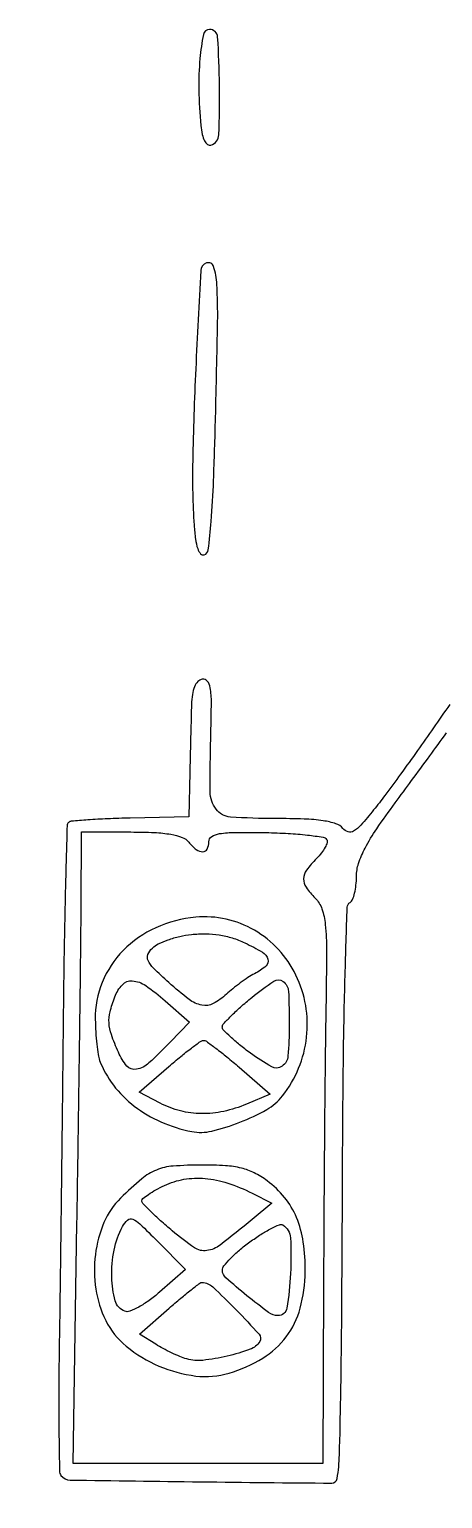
# Model space of a CAD drawing. Header units: millimetres. Extents: x 2712 to 3553, y 1367 to 1961.
# Drawn here: x 3071.04 to 3079.82, y 1882.25 to 1913.42 of the extents above; entities that cross this region are included whole.
import ezdxf

# ---------------------------------------------------------------- set-up
doc = ezdxf.new("R2010")
doc.units = ezdxf.units.MM

msp = doc.modelspace()

# ---------------------------------------------------------------- linework, layer by layer
for points in [[(3074.681, 1911.384, 0.02953), (3074.711, 1911.195, 0.065355), (3074.76, 1911.057, 0.10971), (3074.824, 1910.981, 0.249959), (3074.895, 1910.969, 0.312011), (3075.061, 1911.189, 0.012935), (3075.076, 1912.229, 0.012667), (3075.037, 1913.263, 0.396088), (3074.867, 1913.424, 0.358625), (3074.733, 1913.314, 0.025721), (3074.661, 1912.805, 0.027794), (3074.637, 1912.141, 0.018793)], [(3074.537, 1902.904, 0.016611), (3074.566, 1902.606, 0.049309), (3074.613, 1902.406, 0.093939), (3074.675, 1902.296, 0.306412), (3074.751, 1902.275, 0.291247), (3074.838, 1902.381, 0.008505), (3074.898, 1902.984, 0.011183), (3074.95, 1903.85, 0.003249), (3074.992, 1905.185, 0.001667), (3075.036, 1907.216, 0.019038), (3075.02, 1908.016, 0.061175), (3074.952, 1908.391, 0.419452), (3074.802, 1908.468, 0.30837), (3074.678, 1908.305, 0.001663), (3074.571, 1906.221, 0.00723), (3074.507, 1904.266, 0.020609)], [(3072.137, 1894.79), (3072.142, 1896.394), (3073.193, 1896.394, -0.011063), (3073.698, 1896.382, -0.032008), (3074.045, 1896.345, -0.047388), (3074.282, 1896.28, -0.129828), (3074.422, 1896.18, 0.051723), (3074.584, 1896.022, 0.172835), (3074.722, 1895.975, 0.282999), (3074.815, 1896.033, 0.1141), (3074.85, 1896.185, -0.257778), (3074.911, 1896.296, -0.100845), (3075.079, 1896.359, -0.038868), (3075.408, 1896.386, -0.005984), (3076.064, 1896.381, -0.009042), (3076.535, 1896.363, -0.013675), (3076.943, 1896.329, -0.008345), (3077.278, 1896.286, -0.221856), (3077.352, 1896.238, -0.212429), (3077.361, 1896.173, -0.050836), (3077.319, 1896.069, -0.04346), (3077.241, 1895.949, -0.031211), (3077.135, 1895.829, 0.037541), (3076.925, 1895.584, 0.152041), (3076.862, 1895.401, 0.161701), (3076.915, 1895.221, 0.044005), (3077.109, 1894.99, -0.11397), (3077.251, 1894.762, -0.058462), (3077.323, 1894.432, -0.025546), (3077.349, 1893.871, -0.003334), (3077.336, 1892.674, 0.001704), (3077.321, 1891.629, 0.000574), (3077.306, 1890.105, 0.000571), (3077.294, 1888.42, 0.000655), (3077.286, 1886.809), (3077.273, 1882.997), (3074.619, 1882.997), (3071.965, 1882.997), (3072.049, 1888.092, 0.000379), (3072.081, 1890.16, 0.000419), (3072.109, 1892.161, 0.000389), (3072.13, 1893.87, 0.002148)], [(3072.53, 1891.548, 0.074058), (3072.822, 1891.023, 0.064715), (3073.266, 1890.578, 0.061409), (3073.833, 1890.242, 0.055078), (3074.486, 1890.039, 0.1061), (3074.911, 1890.047, 0.035462), (3075.509, 1890.234, 0.035673), (3076.079, 1890.505, 0.097505), (3076.415, 1890.794, 0.139523), (3076.926, 1892.04, 0.14204), (3076.7, 1893.359, 0.148839), (3075.817, 1894.31, 0.156231), (3074.572, 1894.585, 0.082873), (3073.725, 1894.362, 0.092749), (3073.033, 1893.88, 0.097378), (3072.586, 1893.203, 0.101969), (3072.438, 1892.418, 0.010543), (3072.449, 1892.151, 0.011399), (3072.47, 1891.892, 0.010965), (3072.498, 1891.671, 0.052714)], [(3074.482, 1894.219, -0.03153), (3074.782, 1894.234, -0.035378), (3075.071, 1894.21, -0.036131), (3075.348, 1894.146, -0.035845), (3075.613, 1894.042, -0.022704), (3075.987, 1893.844, -0.18473), (3076.105, 1893.695, -0.301806), (3076.064, 1893.552, -0.05335), (3075.821, 1893.386, 0.021885), (3075.681, 1893.304, 0.012038), (3075.517, 1893.191, 0.011981), (3075.356, 1893.068, 0.01876), (3075.224, 1892.954, -0.065219), (3074.943, 1892.754, -0.173745), (3074.703, 1892.719, -0.113775), (3074.429, 1892.842, -0.020745), (3073.999, 1893.201, -0.009774), (3073.673, 1893.507, -0.088276), (3073.559, 1893.665, -0.213128), (3073.556, 1893.792, -0.097874), (3073.65, 1893.932, -0.084908), (3073.776, 1894.02, -0.028368), (3073.985, 1894.106, -0.02729), (3074.231, 1894.177, -0.027949)], [(3072.851, 1892.893, -0.097686), (3073.014, 1893.154, -0.227511), (3073.225, 1893.236, -0.133023), (3073.509, 1893.135, -0.028683), (3073.925, 1892.81), (3074.436, 1892.362), (3074.037, 1891.943, -0.017743), (3073.578, 1891.493, -0.135968), (3073.312, 1891.358, -0.270454), (3073.111, 1891.427, -0.075944), (3072.928, 1891.719, -0.018012), (3072.78, 1892.095, -0.068287), (3072.73, 1892.342, -0.078519), (3072.751, 1892.576, -0.028747)], [(3075.762, 1892.883, -0.023768), (3076.228, 1893.229, -0.319128), (3076.429, 1893.224, -0.222599), (3076.541, 1893.014, -0.013435), (3076.558, 1892.285, -0.019883), (3076.53, 1891.64, -0.222163), (3076.406, 1891.423, -0.288666), (3076.185, 1891.412, -0.030894), (3075.732, 1891.703, -0.011442), (3075.503, 1891.88, -0.016589), (3075.31, 1892.047, -0.012203), (3075.161, 1892.192, -0.196412), (3075.135, 1892.256, -0.1885), (3075.161, 1892.322, -0.010074), (3075.319, 1892.487, -0.014642), (3075.522, 1892.678, -0.010052)], [(3074.734, 1891.971, -0.166733), (3074.797, 1891.953, -0.00616), (3074.998, 1891.806, -0.010609), (3075.233, 1891.622, -0.007191), (3075.494, 1891.403), (3076.155, 1890.831), (3075.65, 1890.619, -0.045203), (3075.165, 1890.466, -0.056642), (3074.696, 1890.418, -0.059285), (3074.246, 1890.477, -0.057351), (3073.817, 1890.64), (3073.369, 1890.872), (3074.002, 1891.419, -0.006783), (3074.252, 1891.63, -0.009869), (3074.479, 1891.807, -0.005861), (3074.672, 1891.95, -0.145877)], [(3072.659, 1886.031, 0.107296), (3073.096, 1885.482, 0.070485), (3073.789, 1885.063, 0.070267), (3074.573, 1884.851, 0.104861), (3075.279, 1884.912, 0.062316), (3075.993, 1885.23, 0.095801), (3076.494, 1885.683, 0.095903), (3076.79, 1886.289, 0.062565), (3076.897, 1887.063, 0.039305), (3076.855, 1887.693, 0.063039), (3076.712, 1888.212, 0.070249), (3076.458, 1888.638, 0.064408), (3076.09, 1888.992, 0.042529), (3075.815, 1889.161, 0.057702), (3075.542, 1889.261, 0.044233), (3075.202, 1889.312, 0.014815), (3074.699, 1889.327, 0.018242), (3074.089, 1889.304, 0.078436), (3073.737, 1889.222, 0.078639), (3073.427, 1889.035, 0.018393), (3072.977, 1888.627, 0.099155), (3072.623, 1888.11, 0.070206), (3072.441, 1887.429, 0.067604), (3072.451, 1886.697, 0.077565)], [(3073.908, 1888.895, -0.069662), (3074.322, 1889.024, -0.063381), (3074.769, 1889.042, -0.056376), (3075.251, 1888.943, -0.038303), (3075.77, 1888.73), (3076.191, 1888.518), (3075.77, 1888.17, -0.00904), (3075.09, 1887.63, -0.129233), (3074.807, 1887.511, -0.187716), (3074.545, 1887.573, -0.023424), (3074.072, 1887.932, -0.008151), (3073.824, 1888.146, -0.012159), (3073.615, 1888.342, -0.00723), (3073.448, 1888.512, -0.193458), (3073.425, 1888.569, -0.229688), (3073.448, 1888.618, -0.018795), (3073.567, 1888.704, -0.022221), (3073.723, 1888.8, -0.015152)], [(3073.018, 1888.023, -0.087116), (3073.125, 1888.161, -0.290854), (3073.233, 1888.179, -0.091792), (3073.387, 1888.077, -0.006317), (3073.76, 1887.709), (3074.351, 1887.111), (3073.804, 1886.631, -0.02335), (3073.58, 1886.453, -0.031166), (3073.361, 1886.314, -0.032117), (3073.172, 1886.226, -0.187055), (3073.064, 1886.225, -0.237994), (3072.861, 1886.448, -0.061093), (3072.788, 1886.945, -0.056223), (3072.838, 1887.523, -0.07325)], [(3075.723, 1887.697, -0.015261), (3075.956, 1887.855, -0.022682), (3076.17, 1887.978, -0.019228), (3076.348, 1888.061, -0.242554), (3076.42, 1888.055, -0.244721), (3076.583, 1887.781, -0.027314), (3076.585, 1887.028, -0.026529), (3076.508, 1886.293, -0.368626), (3076.319, 1886.133, -0.160207), (3076.12, 1886.198, -0.01186), (3075.659, 1886.555, -0.010356), (3075.211, 1886.935, -0.210358), (3075.138, 1887.094, -0.174975), (3075.17, 1887.187, -0.023578), (3075.308, 1887.344, -0.02488), (3075.498, 1887.521, -0.018594)], [(3074.707, 1886.837, -0.175581), (3074.932, 1886.742, -0.012154), (3075.431, 1886.254, -0.009365), (3075.917, 1885.737, -0.33391), (3075.931, 1885.582, -0.169507), (3075.728, 1885.418, -0.028068), (3075.239, 1885.272, -0.030844), (3074.723, 1885.183, -0.100244), (3074.38, 1885.214, -0.025305), (3074.235, 1885.265, -0.012653), (3074.057, 1885.343, -0.012528), (3073.877, 1885.434, -0.018055), (3073.723, 1885.524), (3073.38, 1885.741), (3074.008, 1886.291, -0.005575), (3074.254, 1886.501, -0.008479), (3074.473, 1886.678, -0.003981), (3074.661, 1886.823, -0.177124)]]:
    msp.add_lwpolyline(points, format="xyb", close=True)
msp.add_lwpolyline([(3079.968, 1899.099, 0.003749), (3079.62, 1898.603, -0.003497), (3079.283, 1898.122, -0.003002), (3078.922, 1897.621, -0.003024), (3078.589, 1897.17, -0.008676), (3078.35, 1896.862, -0.010551), (3078.079, 1896.539, -0.078253), (3077.925, 1896.41, -0.211609), (3077.808, 1896.396, -0.146828), (3077.695, 1896.47, 0.142612), (3077.548, 1896.57, 0.041884), (3077.28, 1896.632, 0.0276), (3076.875, 1896.668, 0.00841), (3076.26, 1896.679, -0.017046), (3075.308, 1896.711, -0.218), (3075.002, 1896.877, -0.161015), (3074.879, 1897.243, -0.008421), (3074.893, 1898.5, 0.00568), (3074.904, 1899.144, 0.041303), (3074.88, 1899.453, 0.12666), (3074.817, 1899.597, 0.283294), (3074.71, 1899.636, 0.154511), (3074.617, 1899.585, 0.089951), (3074.546, 1899.477, 0.06352), (3074.5, 1899.314, 0.030707), (3074.481, 1899.098, 0.000082), (3074.475, 1898.844, 0.000027), (3074.465, 1898.471, 0.000027), (3074.455, 1898.057, 0.00003), (3074.445, 1897.66), (3074.422, 1896.717), (3073.179, 1896.69, 0.005029), (3072.698, 1896.674, 0.007705), (3072.281, 1896.65, 0.003345), (3071.928, 1896.622, 0.176563), (3071.867, 1896.594, 0.19181), (3071.839, 1896.528, 0.000342), (3071.806, 1895.302, 0.002438), (3071.777, 1893.919, 0.001498), (3071.756, 1892.291, -0.000267), (3071.736, 1890.479, -0.000216), (3071.713, 1888.535, -0.000218), (3071.691, 1886.742, -0.000567), (3071.672, 1885.451, 0.002808), (3071.662, 1884.445, 0.004419), (3071.667, 1883.581, 0.001269), (3071.679, 1882.831, 0.157706), (3071.709, 1882.743, 0.231984), (3071.907, 1882.643, 0.000791), (3074.673, 1882.606, 0.000636), (3077.459, 1882.578, 0.370551), (3077.575, 1882.676, 0.03264), (3077.623, 1883.176, 0.003139), (3077.651, 1884.399, 0.002653), (3077.674, 1886.257, 0.00062), (3077.69, 1889.37, -0.00199), (3077.708, 1891.606, -0.004147), (3077.744, 1893.347, -0.000943), (3077.788, 1894.796, -0.251291), (3077.849, 1894.901, 0.158695), (3077.902, 1894.963, 0.03594), (3077.945, 1895.096, 0.033771), (3077.975, 1895.265, 0.027247), (3077.985, 1895.448, -0.079954), (3078.03, 1895.727, -0.041007), (3078.168, 1896.053, -0.028749), (3078.414, 1896.462, -0.010614), (3078.805, 1897.01, 0.001222), (3079.157, 1897.486, 0.000941), (3079.54, 1898.007, 0.000951), (3079.896, 1898.495, 0.002273)], format="xyb")

doc.saveas('drawing.dxf')
